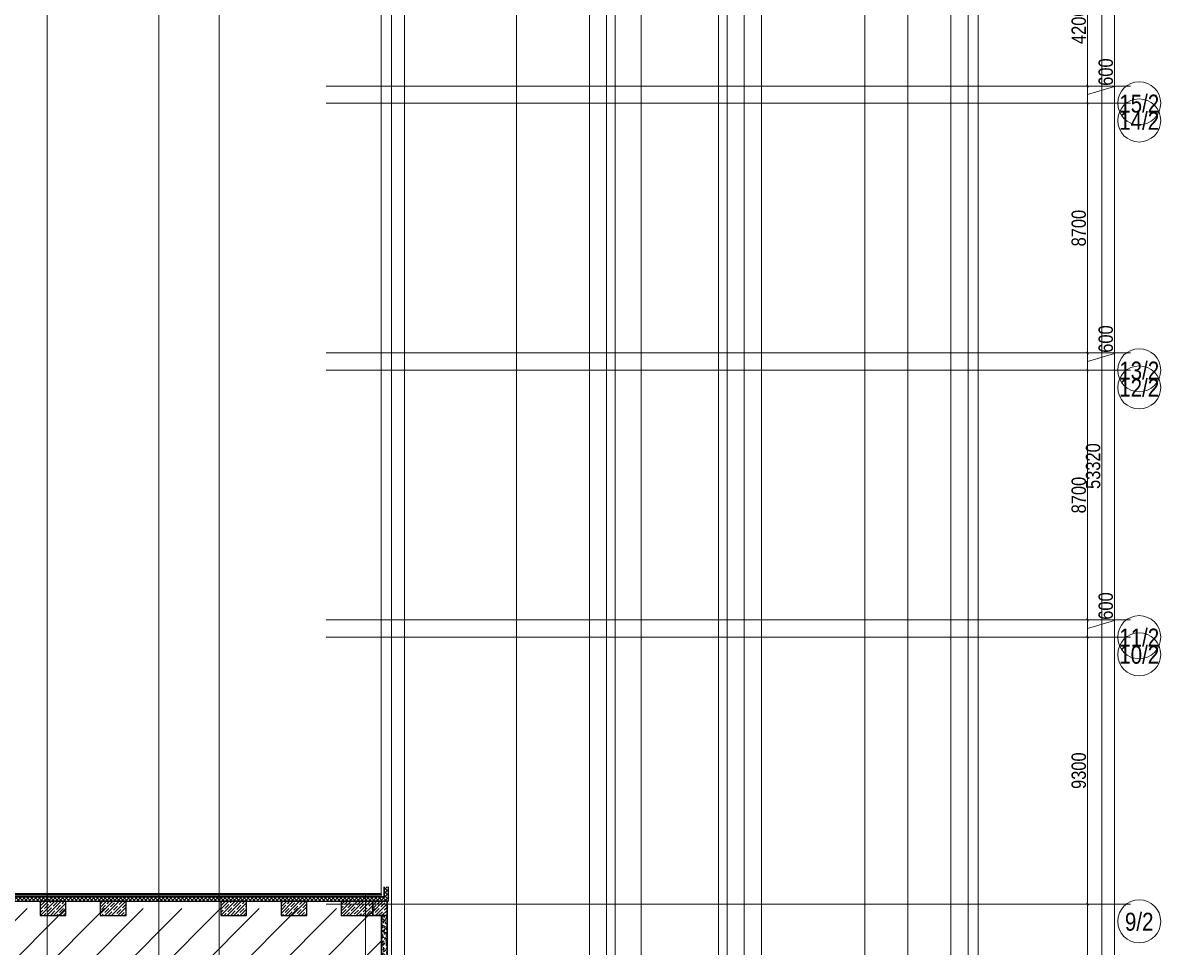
# Model space of a CAD drawing. Header units: millimetres. Extents: x 538266 to 1167394, y 114608 to 637157.
# Drawn here: x 1079186 to 1118866, y 521669 to 553872 of the extents above; entities that cross this region are included whole.
import ezdxf
from ezdxf.enums import TextEntityAlignment as Align

# ---------------------------------------------------------------- set-up
doc = ezdxf.new("R2010")
doc.units = ezdxf.units.MM
for name, pattern in [('CENTER2', [28.575, 19.05, -3.175, 3.175, -3.175]), ('DASHED', [19.05, 12.7, -6.35]), ('HIDDEN2', [4.7625, 3.175, -1.5875])]:
    doc.linetypes.add(name, pattern=pattern)
doc.layers.get('Defpoints').update_dxf_attribs({"color": 140})
for name, color, linetype, lineweight in [('0) шт стен 3 эт', 150, 'Continuous', 60), ('АР_Колонны', 70, 'Continuous', 30), ('АР_Стены ЖБ', 7, 'Continuous', 35), ('АР_Стены ПЕНОблок', 52, 'Continuous', 20), ('АР_Тонкая', 254, 'Continuous', 5), ('АР_Утеплитель', 31, 'Continuous', 0), ('АР_Штриховка', 8, 'Continuous', 0), ('РД_Оси_размер', 8, 'Continuous', 0)]:
    doc.layers.add(name, color=color, linetype=linetype, lineweight=lineweight)
doc.layers.add('АР_Делит', color=120, linetype='Continuous', lineweight=0, plot=False)
doc.layers.add('РД_Оси_100', color=7, linetype='Continuous', lineweight=0, true_color=0x525252)
doc.layers.add('ФВ-5', color=7, linetype='Continuous')
doc.styles.add('style1', font='ARIALN.TTF')
doc.styles.add('ккк', font='isocpeur.ttf', dxfattribs={"width": 0.85, "oblique": 15})
doc.dimstyles.new('Dim100_ареал', dxfattribs={"dimscale": 100, "dimtxt": 2.5, "dimasz": 1, "dimexe": 1, "dimexo": 1, "dimgap": 0.5, "dimtad": 1, "dimzin": 12, "dimdsep": 46, "dimtxsty": 'style1', "dimblk": 'ARCHTICK', "dimcen": 1, "dimdle": 1, "dimclrd": 256, "dimclre": 256, "dimaunit": 1, "dimadec": 0, "dimazin": 3, "dimtfac": 1, "dimtmove": 1, "dimatfit": 3, "dimldrblk": 'OPEN30', "dimfxl": 4, "dimfxlon": 1, "dimtolj": 1, "dimtzin": 0, "dimlwd": 9, "dimlwe": 9, "dimarcsym": 0})

# ---------------------------------------------------------------- blocks, each defined once
blk = doc.blocks.new('A-iden')
at = {"linetype": 'Continuous', "lineweight": 5}
blk.add_circle((0, -4), 3, dxfattribs=at)
at = {"color": 0, "linetype": 'Continuous', "lineweight": 20, "style": 'ккк', "width": 0.85}
blk.add_attdef('ID', text='', height=8, dxfattribs=at).set_placement((0.31, -3.85), align=Align.MIDDLE_CENTER)
blk = doc.blocks.new('_ArchTick')
at = {"color": 0, "linetype": 'ByBlock', "const_width": 0.15}
blk.add_lwpolyline([(-0.5, -0.5), (0.5, 0.5)], dxfattribs=at)
blk = doc.blocks.new('*D886')
at = {"layer": 'Defpoints', "color": 0, "transparency": 16777216}
for p in [(68364, 68320), (70364, 68320), (68364, 15000)]:
    blk.add_point(p, dxfattribs=at)
at = {"layer": 'РД_Оси_размер', "lineweight": 9, "transparency": 16777216}
for p, q in [((69964, 68320), (70464, 68320)), ((70364, 14900), (70364, 68420)), ((69964, 15000), (70464, 15000))]:
    blk.add_line(p, q, dxfattribs=at)
at = {"layer": 'РД_Оси_размер', "lineweight": 9, "transparency": 16777216, "xscale": 100, "yscale": 100, "zscale": 100}
for p, rotation in [((70364, 68320), 90), ((70364, 15000), 270)]:
    blk.add_blockref('_ArchTick', p, dxfattribs=dict(at, rotation=rotation))
at = {"layer": 'РД_Оси_размер', "color": 0, "transparency": 16777216, "insert": (70059, 41660), "char_height": 500, "attachment_point": 5, "rotation": 90, "style": 'style1'}
blk.add_mtext('\\A1;53320', dxfattribs=at)
blk = doc.blocks.new('_Open30')
at = {"color": 0, "linetype": 'ByBlock', "lineweight": -2}
for p, q in [((-1, 0.27), (0, 0)), ((0, 0), (-1, -0.27)), ((0, 0), (-1, 0))]:
    blk.add_line(p, q, dxfattribs=at)
blk = doc.blocks.new('*D837')
at = {"layer": 'Defpoints', "color": 0, "transparency": 16777216}
for p in [(68364, 59100), (68364, 54900), (69864, 54900)]:
    blk.add_point(p, dxfattribs=at)
at = {"layer": 'РД_Оси_размер', "lineweight": 9, "transparency": 16777216}
for p, q in [((69864, 59200), (69864, 54800)), ((69464, 59100), (69964, 59100)), ((69464, 54900), (69964, 54900))]:
    blk.add_line(p, q, dxfattribs=at)
at = {"layer": 'РД_Оси_размер', "lineweight": 9, "transparency": 16777216, "xscale": 100, "yscale": 100, "zscale": 100}
for p, rotation in [((69864, 59100), 90), ((69864, 54900), 270)]:
    blk.add_blockref('_ArchTick', p, dxfattribs=dict(at, rotation=rotation))
at = {"layer": 'РД_Оси_размер', "color": 0, "transparency": 16777216, "insert": (69559, 57000), "char_height": 500, "attachment_point": 5, "rotation": 90, "style": 'style1'}
blk.add_mtext('\\A1;4200', dxfattribs=at)
blk = doc.blocks.new('*D838')
at = {"layer": 'Defpoints', "color": 0, "transparency": 16777216}
for p in [(68364, 54900), (68364, 54300), (69864, 54300)]:
    blk.add_point(p, dxfattribs=at)
at = {"layer": 'РД_Оси_размер', "lineweight": 9, "transparency": 16777216}
for p, q in [((70805, 54882), (70805, 55889)), ((69464, 54900), (69964, 54900)), ((69864, 55000), (69864, 54200)), ((69864, 54600), (70805, 54882)), ((69464, 54300), (69964, 54300))]:
    blk.add_line(p, q, dxfattribs=at)
at = {"layer": 'РД_Оси_размер', "lineweight": 9, "transparency": 16777216, "xscale": 100, "yscale": 100, "zscale": 100}
for p, rotation in [((69864, 54900), 90), ((69864, 54300), 270)]:
    blk.add_blockref('_ArchTick', p, dxfattribs=dict(at, rotation=rotation))
at = {"layer": 'РД_Оси_размер', "color": 0, "transparency": 16777216, "insert": (70500, 55386), "char_height": 500, "attachment_point": 5, "rotation": 90, "style": 'style1'}
blk.add_mtext('\\A1;600', dxfattribs=at)
blk = doc.blocks.new('*D839')
at = {"layer": 'Defpoints', "color": 0, "transparency": 16777216}
for p in [(68364, 54300), (68364, 45600), (69864, 45600)]:
    blk.add_point(p, dxfattribs=at)
at = {"layer": 'РД_Оси_размер', "lineweight": 9, "transparency": 16777216}
for p, q in [((69864, 54400), (69864, 45500)), ((69464, 54300), (69964, 54300)), ((69464, 45600), (69964, 45600))]:
    blk.add_line(p, q, dxfattribs=at)
at = {"layer": 'РД_Оси_размер', "lineweight": 9, "transparency": 16777216, "xscale": 100, "yscale": 100, "zscale": 100}
for p, rotation in [((69864, 54300), 90), ((69864, 45600), 270)]:
    blk.add_blockref('_ArchTick', p, dxfattribs=dict(at, rotation=rotation))
at = {"layer": 'РД_Оси_размер', "color": 0, "transparency": 16777216, "insert": (69559, 49950), "char_height": 500, "attachment_point": 5, "rotation": 90, "style": 'style1'}
blk.add_mtext('\\A1;8700', dxfattribs=at)
blk = doc.blocks.new('*D840')
at = {"layer": 'Defpoints', "color": 0, "transparency": 16777216}
for p in [(68364, 45600), (68364, 45000), (69864, 45000)]:
    blk.add_point(p, dxfattribs=at)
at = {"layer": 'РД_Оси_размер', "lineweight": 9, "transparency": 16777216}
for p, q in [((70805, 45582), (70805, 46589)), ((69864, 45700), (69864, 44900)), ((69464, 45600), (69964, 45600)), ((69864, 45300), (70805, 45582)), ((69464, 45000), (69964, 45000))]:
    blk.add_line(p, q, dxfattribs=at)
at = {"layer": 'РД_Оси_размер', "lineweight": 9, "transparency": 16777216, "xscale": 100, "yscale": 100, "zscale": 100}
for p, rotation in [((69864, 45600), 90), ((69864, 45000), 270)]:
    blk.add_blockref('_ArchTick', p, dxfattribs=dict(at, rotation=rotation))
at = {"layer": 'РД_Оси_размер', "color": 0, "transparency": 16777216, "insert": (70500, 46086), "char_height": 500, "attachment_point": 5, "rotation": 90, "style": 'style1'}
blk.add_mtext('\\A1;600', dxfattribs=at)
blk = doc.blocks.new('*D841')
at = {"layer": 'Defpoints', "color": 0, "transparency": 16777216}
for p in [(68364, 45000), (68364, 36300), (69864, 36300)]:
    blk.add_point(p, dxfattribs=at)
at = {"layer": 'РД_Оси_размер', "lineweight": 9, "transparency": 16777216}
for p, q in [((69464, 45000), (69964, 45000)), ((69864, 45100), (69864, 36200)), ((69464, 36300), (69964, 36300))]:
    blk.add_line(p, q, dxfattribs=at)
at = {"layer": 'РД_Оси_размер', "lineweight": 9, "transparency": 16777216, "xscale": 100, "yscale": 100, "zscale": 100}
for p, rotation in [((69864, 45000), 90), ((69864, 36300), 270)]:
    blk.add_blockref('_ArchTick', p, dxfattribs=dict(at, rotation=rotation))
at = {"layer": 'РД_Оси_размер', "color": 0, "transparency": 16777216, "insert": (69559, 40650), "char_height": 500, "attachment_point": 5, "rotation": 90, "style": 'style1'}
blk.add_mtext('\\A1;8700', dxfattribs=at)
blk = doc.blocks.new('*D842')
at = {"layer": 'Defpoints', "color": 0, "transparency": 16777216}
for p in [(68364, 36300), (68364, 35700), (69864, 35700)]:
    blk.add_point(p, dxfattribs=at)
at = {"layer": 'РД_Оси_размер', "lineweight": 9, "transparency": 16777216}
for p, q in [((70805, 36282), (70805, 37289)), ((69464, 36300), (69964, 36300)), ((69864, 36400), (69864, 35600)), ((69864, 36000), (70805, 36282)), ((69464, 35700), (69964, 35700))]:
    blk.add_line(p, q, dxfattribs=at)
at = {"layer": 'РД_Оси_размер', "lineweight": 9, "transparency": 16777216, "xscale": 100, "yscale": 100, "zscale": 100}
for p, rotation in [((69864, 36300), 90), ((69864, 35700), 270)]:
    blk.add_blockref('_ArchTick', p, dxfattribs=dict(at, rotation=rotation))
at = {"layer": 'РД_Оси_размер', "color": 0, "transparency": 16777216, "insert": (70500, 36786), "char_height": 500, "attachment_point": 5, "rotation": 90, "style": 'style1'}
blk.add_mtext('\\A1;600', dxfattribs=at)
blk = doc.blocks.new('*D843')
at = {"layer": 'Defpoints', "color": 0, "transparency": 16777216}
for p in [(68364, 35700), (68364, 26400), (69864, 26400)]:
    blk.add_point(p, dxfattribs=at)
at = {"layer": 'РД_Оси_размер', "lineweight": 9, "transparency": 16777216}
for p, q in [((69864, 35800), (69864, 26300)), ((69464, 35700), (69964, 35700)), ((69464, 26400), (69964, 26400))]:
    blk.add_line(p, q, dxfattribs=at)
at = {"layer": 'РД_Оси_размер', "lineweight": 9, "transparency": 16777216, "xscale": 100, "yscale": 100, "zscale": 100}
for p, rotation in [((69864, 35700), 90), ((69864, 26400), 270)]:
    blk.add_blockref('_ArchTick', p, dxfattribs=dict(at, rotation=rotation))
at = {"layer": 'РД_Оси_размер', "color": 0, "transparency": 16777216, "insert": (69559, 31050), "char_height": 500, "attachment_point": 5, "rotation": 90, "style": 'style1'}
blk.add_mtext('\\A1;9300', dxfattribs=at)
blk = doc.blocks.new('*D844')
at = {"layer": 'Defpoints', "color": 0, "transparency": 16777216}
for p in [(68364, 26400), (68364, 21300), (69864, 21300)]:
    blk.add_point(p, dxfattribs=at)
at = {"layer": 'РД_Оси_размер', "lineweight": 9, "transparency": 16777216}
for p, q in [((69464, 26400), (69964, 26400)), ((69864, 26500), (69864, 21200)), ((69464, 21300), (69964, 21300))]:
    blk.add_line(p, q, dxfattribs=at)
at = {"layer": 'РД_Оси_размер', "lineweight": 9, "transparency": 16777216, "xscale": 100, "yscale": 100, "zscale": 100}
for p, rotation in [((69864, 26400), 90), ((69864, 21300), 270)]:
    blk.add_blockref('_ArchTick', p, dxfattribs=dict(at, rotation=rotation))
at = {"layer": 'РД_Оси_размер', "color": 0, "transparency": 16777216, "insert": (69559, 23850), "char_height": 500, "attachment_point": 5, "rotation": 90, "style": 'style1'}
blk.add_mtext('\\A1;5100', dxfattribs=at)
blk = doc.blocks.new('3_этаж1')
at = {"layer": 'АР_Штриховка', "linetype": 'Continuous', "lineweight": 25, "true_color": 0x000000}
h = blk.add_hatch(dxfattribs=at)
h.set_pattern_fill('_U', color=18, style=0, pattern_type=0)
h.set_pattern_definition([(0, (480135.3971, 374055.4927), (0, 1), [])])
h.paths.add_polyline_path([(711184, 523524), (711184, 523499), (729654, 523499), (729629, 523524)], flags=0)
h = blk.add_hatch(dxfattribs=at)
h.set_pattern_fill('ANSI37', color=18, scale=30, style=0)
h.set_pattern_definition([(45, (480135.4, 374055.49), (-67.35192, 67.35192), []), (135, (480135.4, 374055.49), (-67.35192, -67.35192), [])])
h.paths.add_polyline_path([(711184, 523419), (711184, 523269), (729884, 523269), (729734, 523419)], flags=0)
h = blk.add_hatch(dxfattribs=at)
h.set_pattern_fill('ANSI37', color=18, scale=30, style=0)
h.set_pattern_definition([(45, (480135.4, 374055.49), (-67.35192, 67.35192), []), (135, (480135.4, 374055.49), (-67.35192, -67.35192), [])])
h.paths.add_polyline_path([(729734, 523419), (729884, 523269), (729884, 523769), (729734, 523769)], flags=0)
h = blk.add_hatch(dxfattribs=at)
h.set_pattern_fill('AR-CONC', color=18, angle=45, style=0)
h.set_pattern_definition([(95, (480135.4, 374055.5), (140.09465, 117.55338), [19.05, -209.55]), (40, (480135.4, 374055.5), (-160.01845, 110.17673), [15.24, -167.64058]), (145.451445, (480147.07, 374065.29), (-19.9238, 227.7301), [16.19001, -178.09024]), (91.1842, (480099.48, 374091.41), (221.41024, 161.95341), [28.575, -314.325]), (141.63556, (480117.93, 374104.9), (-7.08662, 342.82676), [24.28502, -267.1356]), (36.18415, (480099.48, 374091.4), (-7.08662, 342.82676), [22.85997, -251.45973]), (66, (480126.42, 374100.4), (179.51998, 34.89515), [19.05, -209.55]), (11, (480126.42, 374100.4), (-86.53993, 173.94119), [15.24, -167.64]), (116.451445, (480141.38, 374103.3), (92.98005, 208.83634), [16.19001, -178.08994]), (82.5, (480135.4, 374055.49), (-57.605469, 61.973414), [0, -165.608, 0, -170.18, 0, -168.275]), (52.5, (480135.4, 374055.49), (-23.589727, 118.087), [0, -97.028, 0, -161.798, 0, -64.135]), (12.5, (480095.345, 374015.44), (99.927863, 91.826196), [0, -63.5, 0, -198.12, 0, -262.89]), (2.5, (480077.38, 373997.48), (86.763904, 122.722393), [0, -82.55, 0, -131.572, 0, -186.69])])
h.paths.add_polyline_path([(729634, 518616), (729834, 518616), (729834, 518619), (729634, 518619)], flags=0)
h.paths.add_polyline_path([(729634, 520970), (729834, 520970), (729834, 522769), (729634, 522769)], flags=0)
at = {"layer": 'АР_Колонны', "color": 18, "linetype": 'HIDDEN2', "lineweight": 25, "true_color": 0x000000}
for p, q in [((729334, 523269), (729834, 523269)), ((729334, 522769), (729334, 523269)), ((729834, 523269), (729834, 522769)), ((729834, 522769), (729334, 522769))]:
    blk.add_line(p, q, dxfattribs=at)
at = {"layer": 'АР_Колонны', "color": 18, "linetype": 'Continuous', "lineweight": 25, "true_color": 0x000000}
for p, q in [((729334, 523269), (729334, 522769)), ((729834, 523269), (729334, 523269)), ((729834, 523269), (729334, 523269)), ((729334, 523269), (729334, 522769)), ((729834, 522769), (729834, 523269)), ((729834, 522769), (729834, 523269)), ((729334, 522769), (729834, 522769)), ((729334, 522769), (729834, 522769))]:
    blk.add_line(p, q, dxfattribs=at)
at = {"layer": 'АР_Стены ЖБ', "color": 18, "linetype": 'Continuous', "lineweight": 25, "true_color": 0x000000}
for p, q in [((718639, 523269), (717739, 523269)), ((717739, 523269), (717739, 522769)), ((718639, 522769), (718639, 523269)), ((720739, 523269), (719839, 523269)), ((719839, 523269), (719839, 522769)), ((720739, 522769), (720739, 523269)), ((724939, 523269), (724039, 523269)), ((724039, 523269), (724039, 522769)), ((724939, 522769), (724939, 523269)), ((727039, 523269), (726139, 523269)), ((726139, 523269), (726139, 522769)), ((727039, 522769), (727039, 523269)), ((729334, 523269), (728239, 523269)), ((728239, 523269), (728239, 522769)), ((729334, 522769), (729334, 523269)), ((729834, 523269), (729334, 523269)), ((729334, 523269), (729334, 522769)), ((729834, 522769), (729834, 523269)), ((717739, 522769), (718639, 522769)), ((719839, 522769), (720739, 522769)), ((724039, 522769), (724939, 522769)), ((726139, 522769), (727039, 522769)), ((728239, 522769), (729334, 522769)), ((729334, 522769), (729834, 522769))]:
    blk.add_line(p, q, dxfattribs=at)
at = {"layer": 'АР_Стены ПЕНОблок', "color": 18, "linetype": 'Continuous', "lineweight": 25, "true_color": 0x000000}
for p, q in [((729834, 522769), (729634, 522769)), ((729634, 522769), (729634, 520970)), ((729834, 520970), (729834, 522769))]:
    blk.add_line(p, q, dxfattribs=at)
at = {"layer": 'АР_Тонкая', "color": 18, "linetype": 'Continuous', "lineweight": 25, "true_color": 0x000000}
for p, q in [((729629, 523524), (711184, 523524)), ((729654, 523499), (711184, 523499)), ((711184, 523499), (729654, 523499)), ((711184, 523419), (729734, 523419)), ((729734, 523419), (729734, 523769)), ((729634, 522769), (729624, 522769)), ((729624, 522769), (729624, 520970)), ((729634, 520970), (729634, 522769)), ((729844, 522769), (729834, 522769)), ((729834, 522769), (729834, 520970)), ((729844, 520970), (729844, 522769))]:
    blk.add_line(p, q, dxfattribs=at)
at = {"layer": 'АР_Утеплитель', "color": 18, "linetype": 'Continuous', "lineweight": 25, "true_color": 0x000000}
for p, q in [((729734, 523419), (711184, 523419)), ((729734, 523769), (729734, 523419)), ((729884, 523269), (729884, 523769)), ((711184, 523269), (729884, 523269))]:
    blk.add_line(p, q, dxfattribs=at)
at = {"layer": 'АР_Штриховка', "color": 18, "linetype": 'Continuous', "lineweight": 25, "true_color": 0x000000}
for p, q in [((717739, 523203), (717804, 523269)), ((717739, 522979), (718029, 523269)), ((717753, 522769), (718253, 523269)), ((717775, 523128), (717916, 523268)), ((717888, 523015), (718028, 523156)), ((717978, 522769), (718478, 523269)), ((718000, 522903), (718140, 523044)), ((718084, 523212), (718141, 523269)), ((718196, 523100), (718337, 523240)), ((718202, 522769), (718639, 523205)), ((718309, 522987), (718449, 523128)), ((718421, 522875), (718561, 523015)), ((718427, 522769), (718639, 522981)), ((718505, 523184), (718590, 523269)), ((718617, 523072), (718639, 523093)), ((719839, 523058), (720049, 523269)), ((719839, 522834), (720274, 523269)), ((719839, 523170), (719908, 523240)), ((719880, 522987), (720020, 523128)), ((719992, 522875), (720133, 523015)), ((719998, 522769), (720498, 523269)), ((720077, 523184), (720161, 523269)), ((720189, 523072), (720329, 523212)), ((720223, 522769), (720723, 523269)), ((720301, 522959), (720441, 523100)), ((720385, 523268), (720386, 523269)), ((720413, 522847), (720554, 522987)), ((720447, 522769), (720739, 523060)), ((720498, 523156), (720611, 523269)), ((720610, 523044), (720739, 523172)), ((724039, 523217), (724090, 523269)), ((724039, 522992), (724315, 523269)), ((724039, 522769), (724539, 523269)), ((724062, 523128), (724202, 523268)), ((724174, 523015), (724314, 523156)), ((724264, 522769), (724764, 523269)), ((724286, 522903), (724426, 523044)), ((724370, 523212), (724427, 523269)), ((724483, 523100), (724623, 523240)), ((724488, 522769), (724939, 523219)), ((724595, 522987), (724735, 523128)), ((724707, 522875), (724847, 523015)), ((724713, 522769), (724939, 522994)), ((724791, 523184), (724876, 523269)), ((724904, 523072), (724939, 523107)), ((726139, 523072), (726335, 523269)), ((726139, 522847), (726560, 523269)), ((726139, 523184), (726194, 523240)), ((726166, 522987), (726307, 523128)), ((726279, 522875), (726419, 523015)), ((726284, 522769), (726784, 523269)), ((726363, 523184), (726448, 523269)), ((726475, 523072), (726615, 523212)), ((726509, 522769), (727009, 523269)), ((726587, 522959), (726728, 523100)), ((726671, 523268), (726672, 523269)), ((726700, 522847), (726840, 522987)), ((726733, 522769), (727039, 523074)), ((726784, 523156), (726897, 523269)), ((726896, 523044), (727036, 523184)), ((728239, 523151), (728356, 523269)), ((728239, 522927), (728580, 523269)), ((728239, 523039), (728299, 523100)), ((728243, 523268), (728244, 523269)), ((728271, 522847), (728411, 522987)), ((728305, 522769), (728805, 523269)), ((728355, 523156), (728468, 523269)), ((728468, 523044), (728608, 523184)), ((728529, 522769), (729029, 523269)), ((728580, 522931), (728720, 523072)), ((728664, 523240), (728693, 523269)), ((728754, 522769), (729254, 523269)), ((728776, 523128), (728917, 523268)), ((728888, 523015), (729029, 523156)), ((728979, 522769), (729334, 523124)), ((729001, 522903), (729141, 523044)), ((729085, 523212), (729142, 523269)), ((729197, 523100), (729334, 523236)), ((729309, 522987), (729334, 523012)), ((729334, 523124), (729479, 523269)), ((729334, 522899), (729703, 523269)), ((729334, 523236), (729338, 523240)), ((729334, 523012), (729450, 523128)), ((729422, 522875), (729562, 523015)), ((729428, 522769), (729834, 523175)), ((729506, 523184), (729591, 523269)), ((729618, 523072), (729758, 523212)), ((729730, 522959), (729834, 523063)), ((729815, 523268), (729815, 523269)), ((717739, 522866), (717832, 522959)), ((717865, 522769), (717944, 522847)), ((718112, 522791), (718253, 522931)), ((718314, 522769), (718365, 522819)), ((718539, 522769), (718639, 522868)), ((719886, 522769), (719936, 522819)), ((720111, 522769), (720245, 522903)), ((720335, 522769), (720357, 522791)), ((720560, 522769), (720666, 522875)), ((720672, 522769), (720739, 522836)), ((720722, 522931), (720739, 522948)), ((724039, 522880), (724118, 522959)), ((724152, 522769), (724230, 522847)), ((724398, 522791), (724539, 522931)), ((724601, 522769), (724651, 522819)), ((724825, 522769), (724939, 522882)), ((724937, 522769), (724939, 522770)), ((726172, 522769), (726222, 522819)), ((726397, 522769), (726531, 522903)), ((726621, 522769), (726643, 522791)), ((726846, 522769), (726952, 522875)), ((726958, 522769), (727039, 522849)), ((727008, 522931), (727039, 522962)), ((728417, 522769), (728524, 522875)), ((728692, 522819), (728832, 522959)), ((728866, 522769), (728945, 522847)), ((729113, 522791), (729253, 522931)), ((729203, 522769), (729334, 522899)), ((729315, 522769), (729334, 522787)), ((729334, 522787), (729366, 522819)), ((729540, 522769), (729674, 522903)), ((729652, 522769), (729834, 522950)), ((729764, 522769), (729787, 522791))]:
    blk.add_line(p, q, dxfattribs=at)
blk = doc.blocks.new('СОШ_2200_АР_ОСИ_М100_28.05.24')
at = {"layer": 'АР_Делит', "color": 251, "linetype": 'DASHED', "true_color": 0x636466}
blk.add_lwpolyline([(114955, 135155), (114955, -355), (93595.036, -355), (93595.036, 13855), (94145, 13855), (94145, 68320), (66055, 68320), (66055, 13857.73), (83455, 13857.73), (83455, -355), (45245, -355), (45245, 13145), (44695, 13145), (44695, 26755), (45245, 26755), (45245, 68320), (20455, 68320), (20455, 26755), (27955, 26755), (27955, 13145), (-355, 13145), (-355, 100855)], dxfattribs=at)
at = {"layer": 'РД_Оси_100', "color": 251, "linetype": 'CENTER2', "true_color": 0x636466}
for p, q in [((37500, -6155), (37500, 139938.679)), ((39600, -6155), (39600, 139938.679)), ((49960, -6155), (49960, 139938.679)), ((63600, -6155), (63600, 139938.679)), ((65100, -6155), (65100, 139938.679)), ((70800, -6155), (70800, 90900)), ((62100, -6155), (62100, 73302.739)), ((43327.994, 26400), (71363.995, 26400))]:
    blk.add_line(p, q, dxfattribs=at)
for points in [[(33600, 139938.679), (33600, -6155)], [(45530, 139938.679), (45600, 139538.679), (45600, -6163.457)], [(46060, -6163.105), (46060, 139538.679), (46130, 139938.679)], [(52500, 139938.679), (52500, -5755), (52358.276, -6155)], [(53100, 139938.679), (53100, -5755), (52949.266, -6155)], [(54300, 139938.679), (54300, -6155)], [(57300, 139938.679), (57300, -6155)], [(58500, 139938.679), (58500, -6155)], [(65700, -6155), (65700, 139938.679)], [(53400, 70753.904), (53400, -5755), (53550, -6155)], [(57000, 70839.76), (57000, -5755), (56700, -6155)], [(57900, 70753.904), (57900, -6155)], [(43327.994, 54900), (71363.995, 54900)], [(43327.994, 54300), (71363.995, 54300)], [(43327.994, 45600), (71363.995, 45600)], [(43327.994, 45000), (71363.995, 45000)], [(43327.994, 36300), (71363.995, 36300)], [(43327.994, 35700), (71363.995, 35700)]]:
    blk.add_lwpolyline(points, dxfattribs=at)
at = {"layer": 'РД_Оси_100', "color": 251, "true_color": 0x636466}
ref = blk.add_blockref('A-iden', (71663.995, 55300), dxfattribs=dict(at, xscale=250, yscale=250, zscale=250))
ref.add_attrib('ID', '15/2', dxfattribs={"layer": '0', "linetype": 'Continuous', "height": 625, "style": 'style1'}).set_placement((71663.995, 54300), align=Align.MIDDLE)
ref = blk.add_blockref('A-iden', (71663.995, 54700), dxfattribs=dict(at, xscale=250, yscale=250, zscale=250))
ref.add_attrib('ID', '14/2', dxfattribs={"layer": '0', "linetype": 'Continuous', "height": 625, "style": 'style1'}).set_placement((71663.995, 53700), align=Align.MIDDLE)
ref = blk.add_blockref('A-iden', (71663.995, 46000), dxfattribs=dict(at, xscale=250, yscale=250, zscale=250))
ref.add_attrib('ID', '13/2', dxfattribs={"layer": '0', "linetype": 'Continuous', "height": 625, "style": 'style1'}).set_placement((71663.995, 45000), align=Align.MIDDLE)
ref = blk.add_blockref('A-iden', (71663.995, 45400), dxfattribs=dict(at, xscale=250, yscale=250, zscale=250))
ref.add_attrib('ID', '12/2', dxfattribs={"layer": '0', "linetype": 'Continuous', "height": 625, "style": 'style1'}).set_placement((71663.995, 44400), align=Align.MIDDLE)
ref = blk.add_blockref('A-iden', (71663.995, 36700), dxfattribs=dict(at, xscale=250, yscale=250, zscale=250))
ref.add_attrib('ID', '11/2', dxfattribs={"layer": '0', "linetype": 'Continuous', "height": 625, "style": 'style1'}).set_placement((71663.995, 35700), align=Align.MIDDLE)
ref = blk.add_blockref('A-iden', (71663.995, 36100), dxfattribs=dict(at, xscale=250, yscale=250, zscale=250))
ref.add_attrib('ID', '10/2', dxfattribs={"layer": '0', "linetype": 'Continuous', "height": 625, "style": 'style1'}).set_placement((71663.995, 35100), align=Align.MIDDLE)
ref = blk.add_blockref('A-iden', (71663.995, 26800), dxfattribs=dict(at, xscale=250, yscale=250, zscale=250))
ref.add_attrib('ID', '9/2', dxfattribs={"layer": '0', "linetype": 'Continuous', "height": 625, "style": 'style1'}).set_placement((71663.995, 25800), align=Align.MIDDLE)
at = {"layer": 'РД_Оси_размер', "color": 251, "true_color": 0x636466}
for base, p1, p2, picture, middle in [((70363.995, 68320), (68363.995, 15000), (68363.995, 68320), '*D886', (70058.709, 41660)), ((69863.995, 54900), (68363.995, 59100), (68363.995, 54900), '*D837', (69558.709, 57000)), ((69863.995, 54300), (68363.995, 54900), (68363.995, 54300), '*D838', (70499.568, 54932.258)), ((69863.995, 45600), (68363.995, 54300), (68363.995, 45600), '*D839', (69558.709, 49950)), ((69863.995, 45000), (68363.995, 45600), (68363.995, 45000), '*D840', (70499.568, 45632.258)), ((69863.995, 36300), (68363.995, 45000), (68363.995, 36300), '*D841', (69558.709, 40650)), ((69863.995, 35700), (68363.995, 36300), (68363.995, 35700), '*D842', (70499.568, 36332.258)), ((69863.995, 26400), (68363.995, 35700), (68363.995, 26400), '*D843', (69558.709, 31050)), ((69863.995, 21300), (68363.995, 26400), (68363.995, 21300), '*D844', (69558.709, 23850))]:
    dim = blk.add_linear_dim(base=base, p1=p1, p2=p2, angle=90, dimstyle='Dim100_ареал', override={"dimtxt": 5}, dxfattribs=at)
    dim.commit()
    dim.dimension.update_dxf_attribs({"geometry": picture, "text_midpoint": middle})

msp = doc.modelspace()

# ---------------------------------------------------------------- hatches: boundary and pattern name
at = {"layer": 'ФВ-5'}
h = msp.add_hatch(dxfattribs=at)
h.set_pattern_fill('ANSI31', color=3, scale=300, style=0)
h.paths.add_polyline_path([(1091674, 518169), (1054124, 518169), (1054124, 523016), (1091674, 523016)])
h.paths.add_polyline_path([(1057734, 522169), (1068594, 522169), (1068594, 523069), (1057734, 523069)])

# ---------------------------------------------------------------- block references
at = {"layer": '0) шт стен 3 эт', "color": 5, "lineweight": 25}
msp.add_blockref('3_этаж1', (362050, 0), dxfattribs=at)
at = {"layer": 'РД_Оси_100', "lineweight": 25}
msp.add_blockref('СОШ_2200_АР_ОСИ_М100_28.05.24', (1046434, 496769), dxfattribs=at)

doc.saveas('drawing.dxf')
